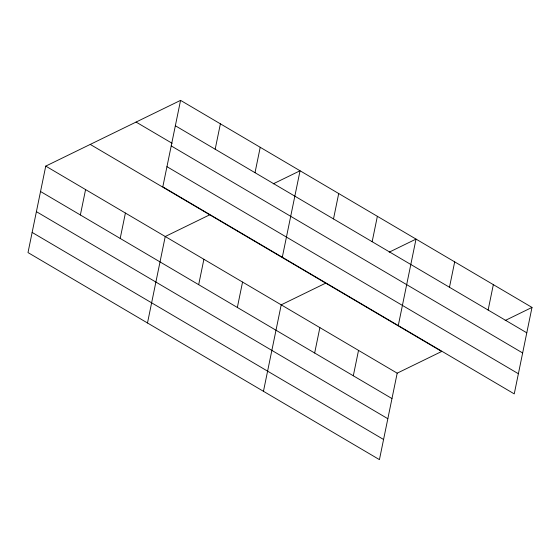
<?xml version="1.0" encoding="UTF-8"?>
<svg xmlns="http://www.w3.org/2000/svg" width="560" height="560" viewBox="0 0 560 560"><rect width="100%" height="100%" fill="white"/><g stroke="black" fill="none" stroke-linecap="round" stroke-linejoin="round"><path stroke-width="0.84" d="M180.565 100.366L162.813 186.83L514.248 393.89L532 307.419L180.565 100.366L45.752 166.11L28 252.581L379.435 459.634L397.187 373.17L441.672 351.47L90.237 144.41M80.367 214.97L85.582 189.574M120.197 238.434L125.405 213.038M147.49 322.98L165.235 236.509L209.727 214.809M215.18 149.226L220.395 123.83M198.681 284.676L203.896 259.287M255.01 172.69L260.225 147.294M237.342 307.454L242.557 282.058M282.303 257.236L300.055 170.765L273.203 183.855M263.459 391.307L281.211 304.836L325.703 283.143M333.501 218.932L338.709 193.536M314.657 353.01L319.872 327.614M372.155 241.71L377.37 216.314M353.311 375.788L358.526 350.392M398.279 325.563L416.024 239.092L389.179 252.182M449.47 287.266L454.685 261.87M488.131 310.037L493.339 284.648M505.155 320.516L532 307.419M175.35 125.755L526.785 332.815M136.073 122.059L172.151 143.311M171.213 145.915L522.648 352.968M166.95 166.677L518.385 373.737M45.752 166.11L397.187 373.17M40.537 191.506L391.972 398.559M36.4 211.659L387.835 418.719M32.137 232.421L383.572 439.481"/></g></svg>
